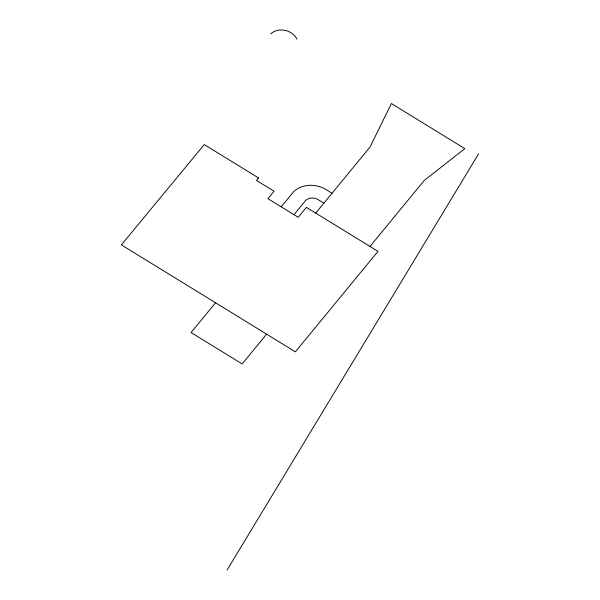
<?xml version="1.0" encoding="UTF-8"?>
<svg xmlns="http://www.w3.org/2000/svg" width="600" height="600" viewBox="0 0 600 600"><rect width="100%" height="100%" fill="white"/><g stroke="black" fill="none" stroke-linecap="round" stroke-linejoin="round"><path stroke-width="0.9" d="M227.115 570L478.62 153.795M281.22 206.827L291.42 194.423A24.848 20.205 14.5 0 1 327.382 190.387L332.032 193.245M215.558 302.775L191.078 332.543L242.16 363.938L266.632 334.17M293.993 214.68L304.192 202.275A9.825 7.988 14.5 0 1 319.222 200.31L323.873 203.167M315.72 213.09L370.005 147.067L391.395 103.507L464.82 148.642L424.268 180.428L369.983 246.45M270.772 33.892A15.428 12.547 14.5 0 1 296.947 39.225M258.525 177.938L256.485 180.42L274.043 191.212L267.923 198.653L298.245 217.29L306.405 207.368L377.97 251.362L295.365 351.832L121.38 244.882L204.255 144.578L258.525 177.938"/></g></svg>
